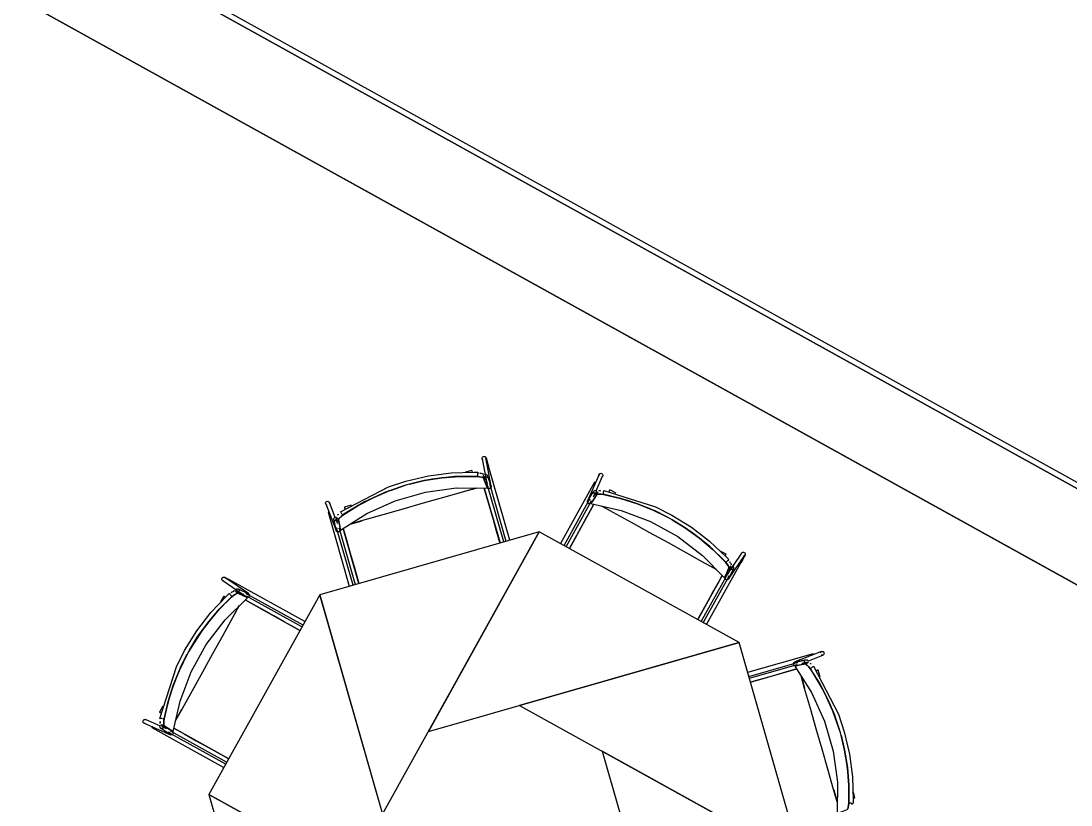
# Model space of a CAD drawing. Header units: metres. Extents: x 2.5 to 42.6, y 0.9 to 31.9.
# Drawn here: x 27.763 to 28.915, y 28.189 to 29.05 of the extents above; entities that cross this region are included whole.
import ezdxf

# ---------------------------------------------------------------- set-up
doc = ezdxf.new("R2010")
doc.units = ezdxf.units.M
for name, color, linetype in [('ARREDI', 9, 'Continuous'), ('PARETI_STRUTTURE', 7, 'Continuous'), ('PILASTRI_SETTI', 8, 'Continuous')]:
    doc.layers.add(name, color=color, linetype=linetype)

msp = doc.modelspace()

# ---------------------------------------------------------------- linework, layer by layer
at = {"layer": 'ARREDI'}
for points in [[(28.2702, 28.5679), (28.2696, 28.5683), (28.2692, 28.569), (28.2691, 28.5694), (28.2691, 28.5695), (28.269, 28.5697), (28.2691, 28.5704), (28.2694, 28.5711)], [(28.2694, 28.5711), (28.27, 28.5716), (28.2707, 28.5719), (28.2714, 28.572), (28.2722, 28.5718), (28.2727, 28.5713), (28.2732, 28.5707), (28.2733, 28.5702), (28.2733, 28.5702), (28.2733, 28.57), (28.2733, 28.5692), (28.2729, 28.5686)], [(28.2753, 28.5609), (28.2746, 28.5607)], [(28.276, 28.5611), (28.2758, 28.561), (28.2753, 28.5609)], [(28.2761, 28.5611), (28.2761, 28.5611)], [(28.1113, 28.5025), (28.1125, 28.4967), (28.1136, 28.4909), (28.1426, 28.5092), (28.1738, 28.5232), (28.2068, 28.5326), (28.2407, 28.5373), (28.275, 28.5371), (28.2729, 28.5426), (28.2707, 28.5482), (28.27, 28.5487), (28.2684, 28.5492), (28.2662, 28.5496), (28.2637, 28.5498)], [(28.2636, 28.5499), (28.2442, 28.5499), (28.2248, 28.5484), (28.2055, 28.5454), (28.1893, 28.5414)], [(28.1893, 28.5414), (28.2056, 28.5454), (28.2248, 28.5484), (28.2443, 28.5499), (28.2637, 28.5498)], [(28.2578, 28.5566), (28.2579, 28.5565)], [(28.2584, 28.5545), (28.2582, 28.5552), (28.2581, 28.5558), (28.2579, 28.5563), (28.2578, 28.5565)], [(28.2637, 28.5498), (28.2663, 28.5496), (28.2685, 28.5492), (28.2701, 28.5487), (28.2708, 28.5482)], [(28.2641, 28.5537), (28.2641, 28.553), (28.2641, 28.5523), (28.264, 28.5516)], [(28.264, 28.5515), (28.264, 28.5509), (28.264, 28.5504), (28.264, 28.5502)], [(28.2641, 28.5537), (28.2652, 28.5536)], [(28.2652, 28.5536), (28.2641, 28.5537)], [(28.2642, 28.5545), (28.2642, 28.5542)], [(28.2665, 28.5535), (28.2677, 28.5533)], [(28.2679, 28.5532), (28.2666, 28.5535)], [(28.2688, 28.5531), (28.2704, 28.5526)], [(28.2704, 28.5526), (28.2688, 28.5531)], [(28.2744, 28.5491), (28.2739, 28.5486), (28.2732, 28.5483), (28.2724, 28.5482), (28.2717, 28.5484), (28.2711, 28.5488), (28.2711, 28.5488), (28.2707, 28.5494), (28.2707, 28.5496), (28.2705, 28.5501), (28.2706, 28.5509), (28.271, 28.5516)], [(28.2707, 28.5477), (28.2713, 28.5479)], [(28.2715, 28.5521), (28.2722, 28.5524), (28.2729, 28.5524), (28.2737, 28.5523), (28.2743, 28.5518), (28.2743, 28.5518), (28.2747, 28.5512), (28.2747, 28.5511), (28.2748, 28.5505), (28.2747, 28.5498), (28.2744, 28.5491)], [(28.2717, 28.5505), (28.2732, 28.5465), (28.2738, 28.545)], [(28.3973, 28.5504), (28.3971, 28.5511), (28.3972, 28.5519), (28.3973, 28.5521), (28.3973, 28.5521), (28.3976, 28.5525), (28.3981, 28.553), (28.3988, 28.5533), (28.3995, 28.5534), (28.4003, 28.5531), (28.4009, 28.5527), (28.4013, 28.5521)], [(28.4013, 28.5521), (28.4015, 28.5513), (28.4014, 28.5506), (28.4013, 28.5504), (28.4013, 28.5504), (28.401, 28.5499), (28.4005, 28.5494)], [(28.2625, 28.5372), (28.2488, 28.5332), (28.2266, 28.5269), (28.2044, 28.5205), (28.1822, 28.5142), (28.16, 28.5078), (28.1379, 28.5015), (28.1241, 28.4975)], [(28.1684, 28.5347), (28.184, 28.5399)], [(28.1839, 28.5399), (28.1685, 28.5347)], [(28.2491, 28.5333), (28.2625, 28.5372)], [(28.2886, 28.4774), (28.285, 28.4898), (28.2814, 28.5023), (28.2779, 28.5147), (28.2743, 28.5271), (28.2714, 28.5371)], [(28.2744, 28.5435), (28.2747, 28.5426)], [(28.2752, 28.5394), (28.275, 28.5371)], [(28.2787, 28.5376), (28.2782, 28.5371), (28.2775, 28.5368), (28.2767, 28.5367), (28.276, 28.537), (28.2754, 28.5374), (28.275, 28.538)], [(28.2772, 28.541), (28.2779, 28.5408), (28.2785, 28.5404), (28.2789, 28.5398), (28.2791, 28.5393), (28.2791, 28.539), (28.279, 28.5383), (28.2787, 28.5376)], [(28.3925, 28.5438), (28.3926, 28.5438)], [(28.3933, 28.5434), (28.3929, 28.5437), (28.3926, 28.5438)], [(28.3939, 28.5431), (28.3933, 28.5434)], [(28.4093, 28.5352), (28.4092, 28.535), (28.4089, 28.5346), (28.4086, 28.534), (28.4083, 28.5334)], [(28.1164, 28.5076), (28.1329, 28.518), (28.1501, 28.527), (28.1679, 28.5345)], [(28.1679, 28.5345), (28.1502, 28.527), (28.133, 28.518), (28.1165, 28.5077)], [(28.3847, 28.5215), (28.3845, 28.5223), (28.3846, 28.523), (28.3847, 28.5232), (28.3847, 28.5232), (28.385, 28.5237), (28.3855, 28.5242), (28.3862, 28.5245), (28.387, 28.5245), (28.3877, 28.5243)], [(28.3949, 28.53), (28.3915, 28.5251), (28.3883, 28.5202), (28.4217, 28.5127), (28.4537, 28.5005), (28.4837, 28.4839), (28.511, 28.4632), (28.535, 28.4388), (28.5375, 28.4442), (28.5399, 28.4496), (28.5398, 28.4505), (28.539, 28.452), (28.5377, 28.4539), (28.5361, 28.4558)], [(28.3915, 28.5318), (28.3913, 28.5325), (28.3914, 28.5332), (28.3916, 28.5337), (28.3917, 28.5339), (28.3922, 28.5343), (28.3922, 28.5344), (28.3929, 28.5346), (28.3937, 28.5347), (28.3944, 28.5344), (28.395, 28.534)], [(28.3913, 28.5277), (28.3921, 28.5289), (28.3954, 28.5339)], [(28.3956, 28.5326), (28.3955, 28.5319), (28.3953, 28.5314), (28.3952, 28.5312), (28.3946, 28.5307), (28.3946, 28.5307), (28.3939, 28.5305), (28.3932, 28.5304), (28.3925, 28.5307), (28.3919, 28.5311), (28.3915, 28.5317)], [(28.3948, 28.53), (28.3956, 28.5304), (28.3973, 28.5305), (28.3995, 28.5304), (28.4021, 28.5301)], [(28.4021, 28.5301), (28.3996, 28.5304), (28.3974, 28.5305), (28.3957, 28.5304), (28.3949, 28.53)], [(28.397, 28.5343), (28.3979, 28.5344), (28.3991, 28.5343)], [(28.3991, 28.5343), (28.3978, 28.5344)], [(28.4019, 28.5305), (28.402, 28.5307), (28.4021, 28.5312), (28.4022, 28.5318)], [(28.4021, 28.5301), (28.421, 28.5258), (28.4396, 28.5199), (28.4575, 28.5127)], [(28.4575, 28.5127), (28.4397, 28.5199), (28.4212, 28.5257), (28.4022, 28.53)], [(28.4023, 28.5325), (28.4024, 28.5333), (28.4025, 28.5339), (28.4026, 28.5344), (28.4027, 28.5347), (28.4027, 28.5347), (28.4027, 28.5347), (28.4026, 28.5345)], [(28.0987, 28.5186), (28.098, 28.519), (28.0976, 28.5196), (28.0975, 28.5198), (28.0975, 28.5198), (28.0974, 28.5203), (28.0974, 28.521), (28.0977, 28.5217), (28.0982, 28.5223), (28.0988, 28.5226), (28.0996, 28.5227), (28.1003, 28.5226)], [(28.1003, 28.5226), (28.1009, 28.5222), (28.1014, 28.5216), (28.1015, 28.5214), (28.1015, 28.5214), (28.1016, 28.5209), (28.1016, 28.5202), (28.1013, 28.5195)], [(28.1179, 28.5164), (28.1179, 28.5161), (28.1181, 28.5156), (28.1183, 28.515), (28.1185, 28.5143)], [(28.3917, 28.5194), (28.3855, 28.5082), (28.3781, 28.4949), (28.3707, 28.4815), (28.3648, 28.4709)], [(28.3884, 28.5211), (28.3879, 28.5206), (28.3872, 28.5203), (28.3865, 28.5202), (28.3857, 28.5204), (28.3851, 28.5209), (28.3847, 28.5215)], [(28.3883, 28.5202), (28.3887, 28.5232), (28.3883, 28.5202)], [(28.4004, 28.5175), (28.4126, 28.5107)], [(28.5263, 28.4477), (28.5138, 28.4546), (28.4937, 28.4658), (28.4735, 28.477), (28.4532, 28.4882), (28.4331, 28.4994), (28.4129, 28.5105), (28.4004, 28.5175)], [(28.458, 28.5125), (28.4726, 28.5051)], [(28.4726, 28.5051), (28.4581, 28.5125)], [(28.1008, 28.5108), (28.1003, 28.5107), (28.1, 28.5106), (28.1, 28.5106), (28.1, 28.5106)], [(28.1014, 28.511), (28.1008, 28.5108)], [(28.1077, 28.5013), (28.1071, 28.5017), (28.1066, 28.5023), (28.1064, 28.5028), (28.1064, 28.503), (28.1064, 28.5036), (28.1064, 28.5037), (28.1067, 28.5044), (28.1072, 28.5049), (28.1079, 28.5053)], [(28.11, 28.5048), (28.1105, 28.5042), (28.1107, 28.5037), (28.1107, 28.5035), (28.1107, 28.5028), (28.1107, 28.5028), (28.1104, 28.5021), (28.1099, 28.5016), (28.1092, 28.5013), (28.1085, 28.5012), (28.1077, 28.5013)], [(28.1104, 28.4983), (28.1102, 28.4997), (28.109, 28.5056)], [(28.1104, 28.5077), (28.1114, 28.5085)], [(28.1113, 28.5085), (28.1104, 28.5076)], [(28.1113, 28.5025), (28.1116, 28.5033), (28.1127, 28.5045), (28.1144, 28.5061), (28.1164, 28.5076)], [(28.1164, 28.5076), (28.1145, 28.5061), (28.1128, 28.5046), (28.1117, 28.5033), (28.1114, 28.5025)], [(28.1153, 28.5089), (28.1149, 28.5095), (28.1144, 28.5101), (28.114, 28.5106), (28.1137, 28.5111), (28.1136, 28.5113), (28.1135, 28.5113), (28.1136, 28.5113), (28.1137, 28.5111)], [(28.116, 28.5078), (28.1159, 28.508), (28.1156, 28.5084), (28.1153, 28.5089)], [(28.1241, 28.4975), (28.1376, 28.5013)], [(28.536, 28.4559), (28.5223, 28.4697), (28.5075, 28.4823), (28.4918, 28.4937), (28.4775, 28.5024)], [(28.4775, 28.5024), (28.4918, 28.4937), (28.5076, 28.4823), (28.5224, 28.4696), (28.5361, 28.4558)], [(28.1102, 28.4893), (28.1096, 28.4897), (28.1091, 28.4903), (28.109, 28.4905), (28.109, 28.4905), (28.1089, 28.491), (28.1089, 28.4917), (28.1092, 28.4924), (28.1097, 28.493), (28.1103, 28.4933)], [(28.1131, 28.4909), (28.1128, 28.4902), (28.1123, 28.4896), (28.1117, 28.4892), (28.1109, 28.4892), (28.1102, 28.4893)], [(28.1136, 28.4909), (28.1118, 28.4933), (28.1136, 28.4909)], [(28.1166, 28.4928), (28.1202, 28.4805), (28.1244, 28.4658), (28.1286, 28.4511), (28.1328, 28.4364), (28.1339, 28.4326)], [(28.5534, 28.4647), (28.5535, 28.4654), (28.5537, 28.4659), (28.5537, 28.4659), (28.5539, 28.4661), (28.5545, 28.4665), (28.5552, 28.4668)], [(28.5552, 28.4668), (28.5559, 28.4668), (28.5566, 28.4665), (28.5572, 28.466), (28.5576, 28.4653), (28.5577, 28.4646), (28.5575, 28.4639), (28.5573, 28.4634), (28.5573, 28.4634), (28.5571, 28.4632), (28.5566, 28.4628), (28.5559, 28.4625)], [(28.5356, 28.4628), (28.536, 28.4634), (28.5363, 28.464), (28.5365, 28.4644), (28.5367, 28.4646)], [(28.5361, 28.4558), (28.5378, 28.4538), (28.539, 28.452), (28.5398, 28.4505), (28.5399, 28.4496)], [(28.5375, 28.4568), (28.537, 28.4563), (28.5367, 28.456), (28.5365, 28.4559)], [(28.5397, 28.4587), (28.5395, 28.4585), (28.5391, 28.4582), (28.5386, 28.4578), (28.5381, 28.4573), (28.5375, 28.4568)], [(28.5391, 28.4582), (28.5398, 28.4574)], [(28.5397, 28.4587), (28.5397, 28.4588)], [(28.5406, 28.4564), (28.5414, 28.4552)], [(28.5414, 28.4553), (28.5407, 28.4563)], [(28.542, 28.4545), (28.5427, 28.453)], [(28.5521, 28.4554), (28.5515, 28.4557)], [(28.5528, 28.455), (28.5528, 28.455), (28.5528, 28.455), (28.5525, 28.4552), (28.5521, 28.4554)], [(28.5141, 28.4544), (28.5263, 28.4477)], [(28.5391, 28.4438), (28.5387, 28.4429)], [(28.5422, 28.4507), (28.5404, 28.4467), (28.5398, 28.4452)], [(28.5431, 28.4477), (28.5424, 28.4477), (28.5417, 28.448), (28.5411, 28.4485), (28.5408, 28.4491), (28.5406, 28.4498), (28.5406, 28.4498), (28.5408, 28.4505), (28.5408, 28.4507), (28.5411, 28.4512), (28.5417, 28.4516), (28.5424, 28.4519)], [(28.5427, 28.453), (28.542, 28.4544)], [(28.5432, 28.4518), (28.5439, 28.4516), (28.5445, 28.4511), (28.5448, 28.4505), (28.5449, 28.4497), (28.5449, 28.4497), (28.5448, 28.449), (28.5448, 28.4489), (28.5444, 28.4484), (28.5438, 28.4479), (28.5431, 28.4477)], [(27.9835, 28.437), (27.9836, 28.4378), (27.9838, 28.4385), (27.9843, 28.4391), (27.985, 28.4394), (27.9857, 28.4395), (27.9865, 28.4394), (27.9869, 28.4392), (27.9869, 28.4392), (27.9871, 28.439), (27.9876, 28.4384), (27.9878, 28.4377)], [(27.9856, 28.4352), (27.9849, 28.4354), (27.9844, 28.4356), (27.9844, 28.4356), (27.9842, 28.4358), (27.9838, 28.4363), (27.9835, 28.437)], [(27.9949, 28.4339), (27.9946, 28.4334)], [(27.9953, 28.4347), (27.9953, 28.4347), (27.9953, 28.4346), (27.9951, 28.4344), (27.9949, 28.4339)], [(28.5057, 28.3929), (28.5087, 28.3983), (28.515, 28.4096), (28.5212, 28.4209), (28.5275, 28.4322), (28.5326, 28.4414)], [(28.5368, 28.4403), (28.535, 28.4388)], [(28.5381, 28.4365), (28.5373, 28.4366), (28.5366, 28.4368), (28.536, 28.4373), (28.5357, 28.438), (28.5356, 28.4387), (28.5357, 28.4395)], [(28.5388, 28.4405), (28.5394, 28.44), (28.5398, 28.4394), (28.5399, 28.4386), (28.5397, 28.4379), (28.5395, 28.4375), (28.5395, 28.4374), (28.5393, 28.4372), (28.5388, 28.4368), (28.5381, 28.4365)], [(27.9203, 28.2767), (27.9252, 28.2734), (27.9301, 28.2701), (27.9376, 28.3035), (27.9498, 28.3356), (27.9664, 28.3655), (27.9871, 28.3928), (28.0115, 28.4169), (28.0061, 28.4193), (28.0007, 28.4218), (27.9998, 28.4216), (27.9983, 28.4209), (27.9964, 28.4195), (27.9945, 28.418)], [(27.9916, 28.4216), (27.9916, 28.4216)], [(27.9916, 28.4216), (27.9918, 28.4214), (27.9921, 28.421), (27.9925, 28.4205), (27.993, 28.4199), (27.9935, 28.4194)], [(27.9921, 28.421), (27.9929, 28.4217)], [(27.9939, 28.4225), (27.9951, 28.4233)], [(27.9951, 28.4233), (27.994, 28.4226)], [(27.9945, 28.418), (27.9965, 28.4196), (27.9984, 28.4209), (27.9998, 28.4217), (28.0007, 28.4218)], [(27.9958, 28.4238), (27.9973, 28.4246)], [(27.9973, 28.4246), (27.9959, 28.4239)], [(28.0026, 28.425), (28.0026, 28.4243), (28.0023, 28.4236), (28.0018, 28.423), (28.0012, 28.4226), (28.0005, 28.4225), (28.0005, 28.4225), (27.9998, 28.4226), (27.9996, 28.4227), (27.9991, 28.423), (27.9987, 28.4236), (27.9984, 28.4243)], [(27.9985, 28.4251), (27.9987, 28.4258), (27.9992, 28.4263), (27.9998, 28.4267), (28.0006, 28.4268), (28.0006, 28.4268), (28.0013, 28.4267), (28.0014, 28.4266), (28.0019, 28.4263), (28.0024, 28.4257), (28.0026, 28.425)], [(27.9997, 28.4241), (28.0036, 28.4223), (28.0051, 28.4216)], [(28.0065, 28.421), (28.0074, 28.4206)], [(28.0098, 28.4207), (28.0103, 28.4213), (28.011, 28.4216), (28.0117, 28.4217), (28.0124, 28.4216), (28.0129, 28.4214), (28.0129, 28.4214), (28.0131, 28.4212), (28.0135, 28.4206), (28.0138, 28.4199)], [(28.0138, 28.4199), (28.0137, 28.4192), (28.0135, 28.4185), (28.013, 28.4179), (28.0123, 28.4176), (28.0116, 28.4174), (28.0108, 28.4176)], [(27.9479, 28.3594), (27.9566, 28.3737), (27.968, 28.3895), (27.9807, 28.4043), (27.9945, 28.418)], [(27.9944, 28.4179), (27.9806, 28.4042), (27.968, 28.3894), (27.9566, 28.3737), (27.9479, 28.3594)], [(27.9875, 28.4175), (27.9869, 28.4179), (27.9863, 28.4182), (27.9859, 28.4184), (27.9857, 28.4185)], [(27.9935, 28.4194), (27.994, 28.4189), (27.9943, 28.4186), (27.9944, 28.4184)], [(28.0691, 28.3811), (28.0633, 28.3843), (28.052, 28.3906), (28.0407, 28.3969), (28.0294, 28.4031), (28.0181, 28.4094), (28.009, 28.4144)], [(28.01, 28.4187), (28.0115, 28.4169)], [(28.0026, 28.4082), (27.9957, 28.3956), (27.9845, 28.3755), (27.9733, 28.3553), (27.9621, 28.3351), (27.9509, 28.3149), (27.9398, 28.2948), (27.9328, 28.2823)], [(27.9959, 28.396), (28.0026, 28.4082)], [(27.9378, 28.3399), (27.9452, 28.3545)], [(27.9452, 28.3545), (27.9379, 28.3399)], [(28.6323, 28.3546), (28.6322, 28.355), (28.6321, 28.3553), (28.6321, 28.3554), (28.6321, 28.3554)], [(28.6325, 28.3539), (28.6323, 28.3545)], [(28.6401, 28.3566), (28.6405, 28.3573), (28.641, 28.3577), (28.6413, 28.3579), (28.6413, 28.3579), (28.6418, 28.358), (28.6425, 28.358), (28.6432, 28.3577), (28.6438, 28.3572), (28.6441, 28.3565), (28.6442, 28.3558), (28.6441, 28.355)], [(28.6441, 28.355), (28.6437, 28.3544), (28.6431, 28.3539), (28.6429, 28.3538), (28.6429, 28.3538), (28.6424, 28.3537), (28.6416, 28.3537), (28.6409, 28.354)], [(27.9202, 28.2839), (27.9245, 28.3029), (27.9304, 28.3215), (27.9376, 28.3393)], [(27.9376, 28.3394), (27.9304, 28.3216), (27.9246, 28.303), (27.9203, 28.2841)], [(28.6123, 28.3422), (28.6116, 28.3425), (28.6111, 28.343), (28.6107, 28.3437), (28.6106, 28.3444), (28.6108, 28.3451)], [(28.6108, 28.3451), (28.6112, 28.3458), (28.6117, 28.3462), (28.612, 28.3463), (28.612, 28.3463), (28.6124, 28.3465), (28.6132, 28.3464), (28.6139, 28.3462), (28.6144, 28.3457), (28.6148, 28.345)], [(28.6239, 28.344), (28.6181, 28.3428), (28.6123, 28.3417), (28.6306, 28.3128), (28.6447, 28.2815), (28.6541, 28.2486), (28.6588, 28.2146), (28.6586, 28.1804), (28.6641, 28.1825), (28.6696, 28.1846), (28.6702, 28.1853), (28.6707, 28.1869), (28.6711, 28.1892), (28.6713, 28.1916)], [(28.6123, 28.3417), (28.6147, 28.3435), (28.6123, 28.3417)], [(28.6198, 28.3449), (28.6212, 28.3452), (28.627, 28.3463)], [(28.6263, 28.3453), (28.6257, 28.3449), (28.6252, 28.3447), (28.625, 28.3446), (28.6243, 28.3447), (28.6236, 28.3449), (28.6231, 28.3454), (28.6227, 28.3461), (28.6226, 28.3469), (28.6228, 28.3476)], [(28.6228, 28.3476), (28.6232, 28.3482), (28.6237, 28.3487), (28.6243, 28.3489), (28.6244, 28.3489), (28.6251, 28.3489), (28.6252, 28.3489), (28.6258, 28.3486), (28.6264, 28.3481), (28.6267, 28.3475)], [(28.6291, 28.3389), (28.6276, 28.3409), (28.6261, 28.3426), (28.6248, 28.3437), (28.6239, 28.344)], [(28.6239, 28.344), (28.6247, 28.3437), (28.626, 28.3426), (28.6275, 28.341), (28.6291, 28.3389)], [(28.63, 28.344), (28.6291, 28.345)], [(28.6291, 28.3449), (28.63, 28.344)], [(28.6293, 28.3393), (28.6295, 28.3394), (28.6298, 28.3397), (28.6303, 28.3401)], [(28.6304, 28.3401), (28.6309, 28.3405), (28.6316, 28.3409), (28.6321, 28.3413), (28.6325, 28.3416), (28.6327, 28.3418), (28.6328, 28.3418), (28.6328, 28.3418), (28.6326, 28.3416)], [(28.6142, 28.3387), (28.6019, 28.3352), (28.5872, 28.331), (28.5726, 28.3268), (28.5634, 28.3241)], [(28.619, 28.3312), (28.6228, 28.3178)], [(28.6587, 28.1928), (28.6547, 28.2066), (28.6484, 28.2287), (28.642, 28.2509), (28.6356, 28.2731), (28.6293, 28.2953), (28.6229, 28.3174), (28.619, 28.3312)], [(28.6291, 28.3389), (28.6395, 28.3225), (28.6485, 28.3052), (28.656, 28.2875)], [(28.656, 28.2874), (28.6485, 28.3051), (28.6395, 28.3224), (28.6292, 28.3388)], [(28.6378, 28.3375), (28.6376, 28.3374), (28.6371, 28.3373), (28.6365, 28.3371), (28.6358, 28.3369)], [(27.9328, 28.2822), (27.9396, 28.2945)], [(27.8999, 28.2792), (27.8992, 28.279), (27.8984, 28.2791), (27.8982, 28.2792), (27.8982, 28.2792), (27.8978, 28.2794), (27.8973, 28.28), (27.897, 28.2807), (27.8969, 28.2814), (27.8972, 28.2821), (27.8976, 28.2827), (27.8982, 28.2832)], [(27.8982, 28.2832), (27.899, 28.2833), (27.8997, 28.2832), (27.8999, 28.2832), (27.9, 28.2832), (27.9004, 28.2829), (27.9009, 28.2824)], [(27.9151, 28.2912), (27.9153, 28.291), (27.9157, 28.2908), (27.9163, 28.2905), (27.9169, 28.2901)], [(27.9178, 28.2842), (27.9171, 28.2843), (27.9164, 28.2844), (27.9159, 28.2845), (27.9156, 28.2845), (27.9156, 28.2845), (27.9156, 28.2845), (27.9158, 28.2845)], [(27.9198, 28.2838), (27.9196, 28.2838), (27.9191, 28.2839), (27.9185, 28.284)], [(27.9202, 28.2839), (27.9199, 28.2815), (27.9198, 28.2792), (27.9199, 28.2775), (27.9203, 28.2767)], [(27.9203, 28.2767), (27.9199, 28.2775), (27.9198, 28.2791), (27.9199, 28.2814), (27.9202, 28.2839)], [(28.6613, 28.2714), (28.6562, 28.2869)], [(28.6562, 28.2869), (28.6613, 28.2714)], [(27.9069, 28.2752), (27.9066, 28.2747), (27.9065, 28.2745)], [(27.9065, 28.2744), (27.9065, 28.2744)], [(27.9072, 28.2758), (27.9069, 28.2752)], [(27.9186, 28.2734), (27.9178, 28.2732), (27.9171, 28.2733), (27.9166, 28.2735), (27.9164, 28.2736), (27.916, 28.2741), (27.9159, 28.2741), (27.9157, 28.2748), (27.9156, 28.2755), (27.9159, 28.2763), (27.9163, 28.2769)], [(27.916, 28.281), (27.9159, 28.2797)], [(27.916, 28.2789), (27.916, 28.2797), (27.916, 28.281)], [(27.9226, 28.2731), (27.9214, 28.274), (27.9164, 28.2773)], [(27.9177, 28.2774), (27.9184, 28.2774), (27.9189, 28.2771), (27.9191, 28.277), (27.9196, 28.2765), (27.9196, 28.2765), (27.9198, 28.2758), (27.9199, 28.2751), (27.9196, 28.2744), (27.9192, 28.2738), (27.9186, 28.2734)], [(27.9301, 28.2701), (27.9271, 28.2705), (27.9301, 28.2701)], [(27.9292, 28.2703), (27.9297, 28.2698), (27.93, 28.2691), (27.9301, 28.2683), (27.9299, 28.2676), (27.9294, 28.267), (27.9288, 28.2666)], [(27.9309, 28.2736), (27.942, 28.2674), (27.9554, 28.26), (27.9688, 28.2526), (27.9821, 28.2452), (27.9911, 28.2402)], [(27.9288, 28.2666), (27.9281, 28.2664), (27.9273, 28.2665), (27.9271, 28.2666), (27.9271, 28.2666), (27.9267, 28.2668), (27.9261, 28.2674), (27.9258, 28.2681), (27.9258, 28.2688), (27.926, 28.2696)], [(28.6713, 28.1918), (28.6714, 28.2112), (28.6699, 28.2306), (28.6668, 28.2498), (28.6629, 28.266)], [(28.6629, 28.266), (28.6668, 28.2498), (28.6699, 28.2305), (28.6714, 28.2111), (28.6713, 28.1916)], [(28.6548, 28.2062), (28.6587, 28.1928)], [(28.6713, 28.1916), (28.6711, 28.189), (28.6707, 28.1868), (28.6702, 28.1853), (28.6696, 28.1846)], [(28.673, 28.1913), (28.6724, 28.1914), (28.6719, 28.1914), (28.6717, 28.1914)], [(28.6752, 28.1912), (28.6745, 28.1912), (28.6737, 28.1913), (28.673, 28.1913)], [(28.6752, 28.1912), (28.6751, 28.1901)], [(28.6751, 28.1901), (28.6752, 28.1912)], [(28.6759, 28.1911), (28.6757, 28.1912)], [(28.6759, 28.1969), (28.6766, 28.1971), (28.6773, 28.1973), (28.6777, 28.1974), (28.678, 28.1975)], [(28.678, 28.1975), (28.678, 28.1975)]]:
    msp.add_lwpolyline(points, dxfattribs=at)
for points in [[(28.3317, 28.4893), (28.0909, 28.4202), (28.1599, 28.1794)], [(28.5509, 28.3678), (28.3317, 28.4893), (28.2102, 28.2701)], [(28.0909, 28.4202), (27.9694, 28.2011), (28.1885, 28.0796)], [(28.62, 28.127), (28.5509, 28.3678), (28.31, 28.2988)], [(28.4985, 27.9078), (28.62, 28.127), (28.4008, 28.2484)], [(27.9694, 28.2011), (28.0385, 27.9602), (28.2793, 28.0293)]]:
    msp.add_lwpolyline(points, close=True, dxfattribs=at)
at = {"layer": 'PARETI_STRUTTURE'}
msp.add_lwpolyline([(27.207, 29.4872), (29.3842, 28.2805), (29.387, 28.2856), (27.2099, 29.4923)], close=True, dxfattribs=at)
for points in [[(29.3842, 28.2805), (27.207, 29.4872)], [(27.1621, 29.4062), (29.3445, 28.1967)], [(29.069, 28.3494), (27.1621, 29.4062)], [(28.2733, 28.5705), (28.2737, 28.5692), (28.2742, 28.5677), (28.2751, 28.5646), (28.2761, 28.5611)], [(28.2791, 28.5393), (28.2733, 28.5702)], [(28.2691, 28.5694), (28.2748, 28.5385)], [(28.2994, 28.48), (28.2761, 28.5611)], [(28.1855, 28.5448), (28.2101, 28.5506), (28.2351, 28.5539), (28.2604, 28.5546), (28.2642, 28.5545)], [(28.264, 28.5502), (28.2388, 28.5498), (28.2139, 28.5469), (28.1894, 28.5414), (28.1866, 28.5407)], [(28.2578, 28.5566), (28.251, 28.5546)], [(28.2746, 28.5386), (28.2746, 28.5387), (28.2745, 28.5388), (28.2745, 28.5389), (28.2744, 28.5391), (28.2744, 28.5392), (28.2744, 28.5393), (28.2743, 28.5394), (28.2743, 28.5395), (28.2742, 28.5397), (28.2742, 28.5398), (28.2741, 28.5399), (28.2741, 28.54), (28.274, 28.5402), (28.274, 28.5403), (28.2739, 28.5404), (28.2739, 28.5405), (28.2739, 28.5407), (28.2738, 28.5408), (28.2738, 28.5409), (28.2737, 28.541), (28.2737, 28.5412), (28.2736, 28.5413), (28.2736, 28.5414), (28.2736, 28.5415), (28.2735, 28.5416), (28.2735, 28.5418), (28.2734, 28.5419), (28.2734, 28.542), (28.2733, 28.5421), (28.2733, 28.5423), (28.2732, 28.5424), (28.2732, 28.5425), (28.2732, 28.5426), (28.2731, 28.5428), (28.2731, 28.5429), (28.273, 28.543), (28.273, 28.5431), (28.2729, 28.5433), (28.2729, 28.5434), (28.2729, 28.5435), (28.2728, 28.5436), (28.2728, 28.5437), (28.2727, 28.5439), (28.2727, 28.544), (28.2726, 28.5441), (28.2726, 28.5442), (28.2725, 28.5444), (28.2725, 28.5445), (28.2724, 28.5446), (28.2724, 28.5447), (28.2724, 28.5448), (28.2723, 28.545), (28.2723, 28.5451), (28.2722, 28.5452), (28.2722, 28.5453), (28.2721, 28.5455), (28.2721, 28.5456), (28.272, 28.5457), (28.272, 28.5458), (28.272, 28.546), (28.2719, 28.5461), (28.2719, 28.5462), (28.2718, 28.5463), (28.2718, 28.5465), (28.2717, 28.5466), (28.2717, 28.5467), (28.2717, 28.5468), (28.2716, 28.547), (28.2716, 28.5471), (28.2715, 28.5472), (28.2715, 28.5473), (28.2714, 28.5474), (28.2714, 28.5476), (28.2713, 28.5477), (28.2713, 28.5478), (28.2713, 28.5479), (28.2712, 28.5481), (28.2712, 28.5482), (28.2711, 28.5483), (28.2711, 28.5484), (28.271, 28.5486), (28.271, 28.5487), (28.2709, 28.5488), (28.2709, 28.5489), (28.2709, 28.5491), (28.2708, 28.5492), (28.2708, 28.5493), (28.2707, 28.5494), (28.2707, 28.5495), (28.2707, 28.5496)], [(28.273, 28.5473), (28.2727, 28.5483)], [(28.2747, 28.5511), (28.2787, 28.54)], [(28.3973, 28.5521), (28.3847, 28.5232)], [(28.3942, 28.5341), (28.4013, 28.5504)], [(28.1136, 28.5113), (28.1662, 28.5385), (28.1855, 28.5448)], [(28.1866, 28.5407), (28.1629, 28.5326), (28.1401, 28.5221), (28.1185, 28.5094), (28.1161, 28.5078)], [(28.2714, 28.5371), (28.2887, 28.477)], [(28.2928, 28.4781), (28.2754, 28.539)], [(28.2771, 28.5421), (28.2952, 28.4788)], [(28.3925, 28.5438), (28.3551, 28.4763)], [(28.416, 28.5316), (28.4093, 28.5353)], [(28.3847, 28.5232), (28.3853, 28.5239), (28.3853, 28.524), (28.3854, 28.5241), (28.3855, 28.5242), (28.3856, 28.5243), (28.3856, 28.5244), (28.3857, 28.5245), (28.3858, 28.5246), (28.3858, 28.5247), (28.3859, 28.5248), (28.386, 28.5249), (28.3861, 28.5251), (28.3861, 28.5252), (28.3862, 28.5253), (28.3863, 28.5254), (28.3863, 28.5255), (28.3864, 28.5256), (28.3865, 28.5257), (28.3866, 28.5258), (28.3866, 28.5259), (28.3867, 28.5261), (28.3868, 28.5262), (28.3868, 28.5263), (28.3869, 28.5264), (28.387, 28.5265), (28.3871, 28.5266), (28.3871, 28.5267), (28.3872, 28.5268), (28.3873, 28.5269), (28.3873, 28.527), (28.3874, 28.5272), (28.3875, 28.5273), (28.3875, 28.5274), (28.3876, 28.5275), (28.3877, 28.5276), (28.3878, 28.5277), (28.3878, 28.5278), (28.3879, 28.5279), (28.388, 28.528), (28.388, 28.5282), (28.3881, 28.5283), (28.3882, 28.5284), (28.3882, 28.5285), (28.3883, 28.5286), (28.3884, 28.5287), (28.3885, 28.5288), (28.3885, 28.5289), (28.3886, 28.529), (28.3887, 28.5291), (28.3887, 28.5293), (28.3888, 28.5294), (28.3889, 28.5295), (28.389, 28.5296), (28.389, 28.5297), (28.3891, 28.5298), (28.3892, 28.5299), (28.3892, 28.53), (28.3893, 28.5301), (28.3894, 28.5303), (28.3895, 28.5304), (28.3895, 28.5305), (28.3896, 28.5306), (28.3897, 28.5307), (28.3897, 28.5308), (28.3898, 28.5309), (28.3899, 28.531), (28.39, 28.5311), (28.39, 28.5312), (28.3901, 28.5314), (28.3902, 28.5315), (28.3902, 28.5316), (28.3903, 28.5317), (28.3904, 28.5318), (28.3905, 28.5319), (28.3905, 28.532), (28.3906, 28.5321), (28.3907, 28.5322), (28.3907, 28.5324), (28.3908, 28.5325), (28.3909, 28.5326), (28.3909, 28.5327), (28.391, 28.5328), (28.3911, 28.5329), (28.3912, 28.533), (28.3912, 28.5331), (28.3913, 28.5332), (28.3914, 28.5333), (28.3914, 28.5334), (28.3915, 28.5336), (28.3916, 28.5337), (28.3916, 28.5337)], [(28.3859, 28.5229), (28.3873, 28.5255)], [(28.3952, 28.5314), (28.3889, 28.5215)], [(28.3917, 28.5283), (28.3935, 28.5326)], [(28.393, 28.5306), (28.3925, 28.5297)], [(28.4751, 28.5038), (28.4526, 28.5148), (28.4291, 28.5236), (28.4048, 28.5299), (28.4019, 28.5305)], [(28.4027, 28.5347), (28.4591, 28.5167), (28.4772, 28.5076)], [(28.0975, 28.5198), (28.109, 28.4905)], [(28.108, 28.5049), (28.1015, 28.5214)], [(28.1252, 28.5185), (28.1179, 28.5164)], [(28.3589, 28.4742), (28.3858, 28.5227)], [(28.3886, 28.5227), (28.3611, 28.473)], [(28.3649, 28.4709), (28.3917, 28.5194)], [(28.3887, 28.5215), (28.3891, 28.5225)], [(28.1, 28.5106), (28.1232, 28.4295)], [(28.109, 28.4905), (28.1089, 28.4913), (28.1089, 28.4915), (28.1089, 28.4916), (28.1089, 28.4917), (28.1088, 28.4918), (28.1088, 28.492), (28.1088, 28.4921), (28.1088, 28.4922), (28.1087, 28.4924), (28.1087, 28.4925), (28.1087, 28.4926), (28.1086, 28.4927), (28.1086, 28.4929), (28.1086, 28.493), (28.1085, 28.4931), (28.1085, 28.4932), (28.1085, 28.4934), (28.1085, 28.4935), (28.1084, 28.4936), (28.1084, 28.4938), (28.1084, 28.4939), (28.1084, 28.494), (28.1083, 28.4941), (28.1083, 28.4943), (28.1083, 28.4944), (28.1082, 28.4945), (28.1082, 28.4947), (28.1082, 28.4948), (28.1082, 28.4949), (28.1081, 28.4951), (28.1081, 28.4952), (28.1081, 28.4953), (28.108, 28.4954), (28.108, 28.4956), (28.108, 28.4957), (28.108, 28.4958), (28.1079, 28.4959), (28.1079, 28.4961), (28.1079, 28.4962), (28.1079, 28.4963), (28.1078, 28.4965), (28.1078, 28.4966), (28.1078, 28.4967), (28.1077, 28.4968), (28.1077, 28.497), (28.1077, 28.4971), (28.1077, 28.4972), (28.1076, 28.4974), (28.1076, 28.4975), (28.1076, 28.4976), (28.1075, 28.4977), (28.1075, 28.4979), (28.1075, 28.498), (28.1075, 28.4981), (28.1074, 28.4982), (28.1074, 28.4984), (28.1074, 28.4985), (28.1074, 28.4986), (28.1073, 28.4988), (28.1073, 28.4989), (28.1073, 28.499), (28.1072, 28.4991), (28.1072, 28.4993), (28.1072, 28.4994), (28.1072, 28.4995), (28.1071, 28.4997), (28.1071, 28.4998), (28.1071, 28.4999), (28.107, 28.5), (28.107, 28.5002), (28.107, 28.5003), (28.107, 28.5004), (28.1069, 28.5006), (28.1069, 28.5007), (28.1069, 28.5008), (28.1069, 28.5009), (28.1068, 28.5011), (28.1068, 28.5012), (28.1068, 28.5013), (28.1067, 28.5015), (28.1067, 28.5016), (28.1067, 28.5017), (28.1067, 28.5018), (28.1066, 28.502), (28.1066, 28.5021), (28.1066, 28.5022), (28.1065, 28.5024), (28.1065, 28.5025), (28.1065, 28.5026), (28.1065, 28.5027), (28.1064, 28.5028)], [(28.1103, 28.499), (28.1086, 28.5034)], [(28.1096, 28.5016), (28.1099, 28.5005)], [(28.1107, 28.5037), (28.1132, 28.4923)], [(28.5365, 28.4559), (28.5184, 28.4733), (28.4988, 28.4889), (28.4776, 28.5024), (28.4751, 28.5038)], [(28.4772, 28.5076), (28.4987, 28.4942), (28.5187, 28.4788), (28.5371, 28.4615), (28.5397, 28.4588)], [(28.11, 28.4911), (28.1092, 28.4939)], [(28.1274, 28.4307), (28.1101, 28.4909)], [(28.1121, 28.4929), (28.1297, 28.4314)], [(28.113, 28.4921), (28.1126, 28.4931)], [(28.1339, 28.4326), (28.1166, 28.4928)], [(28.5367, 28.4647), (28.5304, 28.4681)], [(28.5154, 28.3875), (28.5528, 28.455)], [(28.5537, 28.4659), (28.5359, 28.4399)], [(28.5395, 28.4374), (28.5573, 28.4634)], [(28.5575, 28.4636), (28.5569, 28.4624), (28.5561, 28.461), (28.5546, 28.4582), (28.5528, 28.455)], [(28.5358, 28.4401), (28.5359, 28.4402), (28.5359, 28.4403), (28.536, 28.4405), (28.536, 28.4406), (28.5361, 28.4407), (28.5362, 28.4408), (28.5362, 28.4409), (28.5363, 28.441), (28.5363, 28.4412), (28.5364, 28.4413), (28.5364, 28.4414), (28.5365, 28.4415), (28.5365, 28.4416), (28.5366, 28.4418), (28.5367, 28.4419), (28.5367, 28.442), (28.5368, 28.4421), (28.5368, 28.4422), (28.5369, 28.4423), (28.5369, 28.4425), (28.537, 28.4426), (28.5371, 28.4427), (28.5371, 28.4428), (28.5372, 28.4429), (28.5372, 28.4431), (28.5373, 28.4432), (28.5373, 28.4433), (28.5374, 28.4434), (28.5374, 28.4435), (28.5375, 28.4437), (28.5376, 28.4438), (28.5376, 28.4439), (28.5377, 28.444), (28.5377, 28.4441), (28.5378, 28.4443), (28.5378, 28.4444), (28.5379, 28.4445), (28.5379, 28.4446), (28.538, 28.4447), (28.5381, 28.4448), (28.5381, 28.445), (28.5382, 28.4451), (28.5382, 28.4452), (28.5383, 28.4453), (28.5383, 28.4454), (28.5384, 28.4456), (28.5385, 28.4457), (28.5385, 28.4458), (28.5386, 28.4459), (28.5386, 28.446), (28.5387, 28.4461), (28.5387, 28.4463), (28.5388, 28.4464), (28.5388, 28.4465), (28.5389, 28.4466), (28.539, 28.4467), (28.539, 28.4469), (28.5391, 28.447), (28.5391, 28.4471), (28.5392, 28.4472), (28.5392, 28.4473), (28.5393, 28.4474), (28.5393, 28.4476), (28.5394, 28.4477), (28.5395, 28.4478), (28.5395, 28.4479), (28.5396, 28.448), (28.5396, 28.4482), (28.5397, 28.4483), (28.5397, 28.4484), (28.5398, 28.4485), (28.5399, 28.4486), (28.5399, 28.4488), (28.54, 28.4489), (28.54, 28.449), (28.5401, 28.4491), (28.5401, 28.4492), (28.5402, 28.4493), (28.5402, 28.4495), (28.5403, 28.4496), (28.5404, 28.4497), (28.5404, 28.4498), (28.5405, 28.4499), (28.5405, 28.4501), (28.5406, 28.4502), (28.5406, 28.4503), (28.5407, 28.4504), (28.5407, 28.4505), (28.5408, 28.4507), (28.5408, 28.4507)], [(28.5448, 28.4489), (28.5397, 28.4382)], [(28.5405, 28.4467), (28.5414, 28.4484)], [(27.9844, 28.4356), (28.0104, 28.4178)], [(27.9867, 28.4393), (27.9879, 28.4387), (27.9893, 28.438), (27.9922, 28.4364), (27.9953, 28.4347)], [(28.0129, 28.4214), (27.9869, 28.4392)], [(28.0745, 28.3908), (27.9953, 28.4347)], [(28.5325, 28.4414), (28.5057, 28.3929)], [(28.5095, 28.3908), (28.5367, 28.4399)], [(28.54, 28.4409), (28.5116, 28.3896)], [(27.9427, 28.3591), (27.9561, 28.3806), (27.9715, 28.4006), (27.9888, 28.419), (27.9915, 28.4216)], [(28.0102, 28.4177), (28.0101, 28.4177), (28.01, 28.4178), (28.0098, 28.4179), (28.0097, 28.4179), (28.0096, 28.418), (28.0095, 28.418), (28.0094, 28.4181), (28.0093, 28.4181), (28.0091, 28.4182), (28.009, 28.4182), (28.0089, 28.4183), (28.0088, 28.4184), (28.0087, 28.4184), (28.0085, 28.4185), (28.0084, 28.4185), (28.0083, 28.4186), (28.0082, 28.4186), (28.0081, 28.4187), (28.008, 28.4188), (28.0078, 28.4188), (28.0077, 28.4189), (28.0076, 28.4189), (28.0075, 28.419), (28.0074, 28.419), (28.0073, 28.4191), (28.0071, 28.4191), (28.007, 28.4192), (28.0069, 28.4193), (28.0068, 28.4193), (28.0067, 28.4194), (28.0065, 28.4194), (28.0064, 28.4195), (28.0063, 28.4195), (28.0062, 28.4196), (28.0061, 28.4196), (28.0059, 28.4197), (28.0058, 28.4198), (28.0057, 28.4198), (28.0056, 28.4199), (28.0055, 28.4199), (28.0053, 28.42), (28.0052, 28.42), (28.0051, 28.4201), (28.005, 28.4202), (28.0049, 28.4202), (28.0048, 28.4203), (28.0046, 28.4203), (28.0045, 28.4204), (28.0044, 28.4204), (28.0043, 28.4205), (28.0042, 28.4206), (28.004, 28.4206), (28.0039, 28.4207), (28.0038, 28.4207), (28.0037, 28.4208), (28.0036, 28.4208), (28.0034, 28.4209), (28.0033, 28.4209), (28.0032, 28.421), (28.0031, 28.4211), (28.003, 28.4211), (28.0029, 28.4212), (28.0027, 28.4212), (28.0026, 28.4213), (28.0025, 28.4213), (28.0024, 28.4214), (28.0023, 28.4214), (28.0021, 28.4215), (28.002, 28.4216), (28.0019, 28.4216), (28.0018, 28.4217), (28.0017, 28.4217), (28.0016, 28.4218), (28.0014, 28.4218), (28.0013, 28.4219), (28.0012, 28.422), (28.0011, 28.422), (28.001, 28.4221), (28.0008, 28.4221), (28.0007, 28.4222), (28.0006, 28.4222), (28.0005, 28.4223), (28.0004, 28.4223), (28.0003, 28.4224), (28.0001, 28.4225), (28, 28.4225), (27.9999, 28.4226), (27.9998, 28.4226), (27.9997, 28.4227), (27.9996, 28.4227)], [(28.0014, 28.4266), (28.0121, 28.4216)], [(28.0036, 28.4223), (28.002, 28.4232)], [(28.0095, 28.4219), (28.0724, 28.387)], [(27.9944, 28.4184), (27.977, 28.4003), (27.9614, 28.3807), (27.9479, 28.3595), (27.9465, 28.357)], [(27.9856, 28.4186), (27.9822, 28.4124)], [(28.0089, 28.4144), (28.0691, 28.381)], [(28.0712, 28.3848), (28.0104, 28.4186)], [(27.9156, 28.2845), (27.9336, 28.341), (27.9427, 28.3591)], [(27.9465, 28.357), (27.9355, 28.3345), (27.9268, 28.311), (27.9204, 28.2867), (27.9199, 28.2838)], [(28.6321, 28.3554), (28.5603, 28.3348)], [(28.6413, 28.3579), (28.612, 28.3464)], [(28.6263, 28.3473), (28.6429, 28.3538)], [(28.5615, 28.3306), (28.6124, 28.3452)], [(28.6143, 28.3432), (28.5622, 28.3283)], [(28.612, 28.3463), (28.6128, 28.3464), (28.6129, 28.3464), (28.613, 28.3464), (28.6132, 28.3465), (28.6133, 28.3465), (28.6134, 28.3465), (28.6136, 28.3466), (28.6137, 28.3466), (28.6138, 28.3466), (28.6139, 28.3466), (28.6141, 28.3467), (28.6142, 28.3467), (28.6143, 28.3467), (28.6145, 28.3468), (28.6146, 28.3468), (28.6147, 28.3468), (28.6148, 28.3468), (28.615, 28.3469), (28.6151, 28.3469), (28.6152, 28.3469), (28.6154, 28.347), (28.6155, 28.347), (28.6156, 28.347), (28.6157, 28.347), (28.6159, 28.3471), (28.616, 28.3471), (28.6161, 28.3471), (28.6163, 28.3471), (28.6164, 28.3472), (28.6165, 28.3472), (28.6166, 28.3472), (28.6168, 28.3473), (28.6169, 28.3473), (28.617, 28.3473), (28.6172, 28.3473), (28.6173, 28.3474), (28.6174, 28.3474), (28.6175, 28.3474), (28.6177, 28.3475), (28.6178, 28.3475), (28.6179, 28.3475), (28.618, 28.3475), (28.6182, 28.3476), (28.6183, 28.3476), (28.6184, 28.3476), (28.6186, 28.3476), (28.6187, 28.3477), (28.6188, 28.3477), (28.6189, 28.3477), (28.6191, 28.3478), (28.6192, 28.3478), (28.6193, 28.3478), (28.6195, 28.3478), (28.6196, 28.3479), (28.6197, 28.3479), (28.6198, 28.3479), (28.62, 28.348), (28.6201, 28.348), (28.6202, 28.348), (28.6203, 28.348), (28.6205, 28.3481), (28.6206, 28.3481), (28.6207, 28.3481), (28.6209, 28.3481), (28.621, 28.3482), (28.6211, 28.3482), (28.6213, 28.3482), (28.6214, 28.3483), (28.6215, 28.3483), (28.6216, 28.3483), (28.6218, 28.3483), (28.6219, 28.3484), (28.622, 28.3484), (28.6222, 28.3484), (28.6223, 28.3485), (28.6224, 28.3485), (28.6225, 28.3485), (28.6227, 28.3485), (28.6228, 28.3486), (28.6229, 28.3486), (28.623, 28.3486), (28.6232, 28.3486), (28.6233, 28.3487), (28.6234, 28.3487), (28.6236, 28.3487), (28.6237, 28.3488), (28.6238, 28.3488), (28.6239, 28.3488), (28.6241, 28.3488), (28.6242, 28.3489), (28.6243, 28.3489)], [(28.6126, 28.3453), (28.6154, 28.3461)], [(28.6136, 28.3423), (28.6146, 28.3427)], [(28.6252, 28.3447), (28.6137, 28.3422)], [(28.6205, 28.345), (28.6248, 28.3467)], [(28.623, 28.3457), (28.622, 28.3454)], [(28.6621, 28.2687), (28.654, 28.2924), (28.6436, 28.3152), (28.6309, 28.3368), (28.6292, 28.3393)], [(28.6328, 28.3418), (28.6599, 28.2891), (28.6663, 28.2699)], [(28.5634, 28.3241), (28.6142, 28.3387)], [(28.64, 28.3301), (28.6379, 28.3375)], [(27.9187, 28.2979), (27.915, 28.2912)], [(27.9162, 28.2761), (27.8999, 28.2832)], [(27.8982, 28.2792), (27.9271, 28.2666)], [(27.9065, 28.2744), (27.9857, 28.2305)], [(27.9271, 28.2666), (27.9265, 28.2671), (27.9263, 28.2672), (27.9262, 28.2673), (27.9261, 28.2674), (27.926, 28.2674), (27.9259, 28.2675), (27.9258, 28.2676), (27.9257, 28.2676), (27.9256, 28.2677), (27.9255, 28.2678), (27.9254, 28.2679), (27.9252, 28.2679), (27.9251, 28.268), (27.925, 28.2681), (27.9249, 28.2681), (27.9248, 28.2682), (27.9247, 28.2683), (27.9246, 28.2684), (27.9245, 28.2684), (27.9244, 28.2685), (27.9242, 28.2686), (27.9241, 28.2686), (27.924, 28.2687), (27.9239, 28.2688), (27.9238, 28.2689), (27.9237, 28.2689), (27.9236, 28.269), (27.9235, 28.2691), (27.9234, 28.2691), (27.9233, 28.2692), (27.9232, 28.2693), (27.923, 28.2693), (27.9229, 28.2694), (27.9228, 28.2695), (27.9227, 28.2696), (27.9226, 28.2696), (27.9225, 28.2697), (27.9224, 28.2698), (27.9223, 28.2698), (27.9222, 28.2699), (27.922, 28.27), (27.9219, 28.27), (27.9218, 28.2701), (27.9217, 28.2702), (27.9216, 28.2703), (27.9215, 28.2703), (27.9214, 28.2704), (27.9213, 28.2705), (27.9212, 28.2705), (27.9211, 28.2706), (27.9209, 28.2707), (27.9208, 28.2708), (27.9207, 28.2708), (27.9206, 28.2709), (27.9205, 28.271), (27.9204, 28.271), (27.9203, 28.2711), (27.9202, 28.2712), (27.9201, 28.2713), (27.9199, 28.2713), (27.9198, 28.2714), (27.9197, 28.2715), (27.9196, 28.2715), (27.9195, 28.2716), (27.9194, 28.2717), (27.9193, 28.2718), (27.9192, 28.2718), (27.9191, 28.2719), (27.919, 28.272), (27.9188, 28.272), (27.9187, 28.2721), (27.9186, 28.2722), (27.9185, 28.2722), (27.9184, 28.2723), (27.9183, 28.2724), (27.9182, 28.2725), (27.9181, 28.2725), (27.918, 28.2726), (27.9178, 28.2727), (27.9177, 28.2727), (27.9176, 28.2728), (27.9175, 28.2729), (27.9174, 28.273), (27.9173, 28.273), (27.9172, 28.2731), (27.9171, 28.2732), (27.917, 28.2732), (27.9169, 28.2733), (27.9167, 28.2734), (27.9166, 28.2735), (27.9166, 28.2735)], [(27.922, 28.2735), (27.9177, 28.2754)], [(27.9189, 28.2771), (27.9288, 28.2708)], [(27.9197, 28.2749), (27.9206, 28.2744)], [(27.9276, 28.2705), (27.989, 28.2365)], [(27.9288, 28.2706), (27.9278, 28.271)], [(27.9911, 28.2402), (27.9309, 28.2736)], [(27.9274, 28.2678), (27.9248, 28.2692)], [(27.9878, 28.2343), (27.9276, 28.2677)], [(28.6717, 28.1914), (28.6713, 28.2165), (28.6683, 28.2414), (28.6629, 28.2659), (28.6621, 28.2687)], [(28.6663, 28.2699), (28.672, 28.2453), (28.6753, 28.2202), (28.6761, 28.1949), (28.676, 28.1911)], [(28.678, 28.1975), (28.676, 28.2044)]]:
    msp.add_lwpolyline(points, dxfattribs=at)
at = {"layer": 'PILASTRI_SETTI'}
for points in [[(28.2393, 26.1824), (29.3531, 28.1919), (28.2307, 26.1872), (29.3445, 28.1967)], [(28.2944, 26.1519), (29.4082, 28.1614), (28.2393, 26.1824), (29.3531, 28.1919)]]:
    msp.add_solid(points, dxfattribs=at)

doc.saveas('drawing.dxf')
